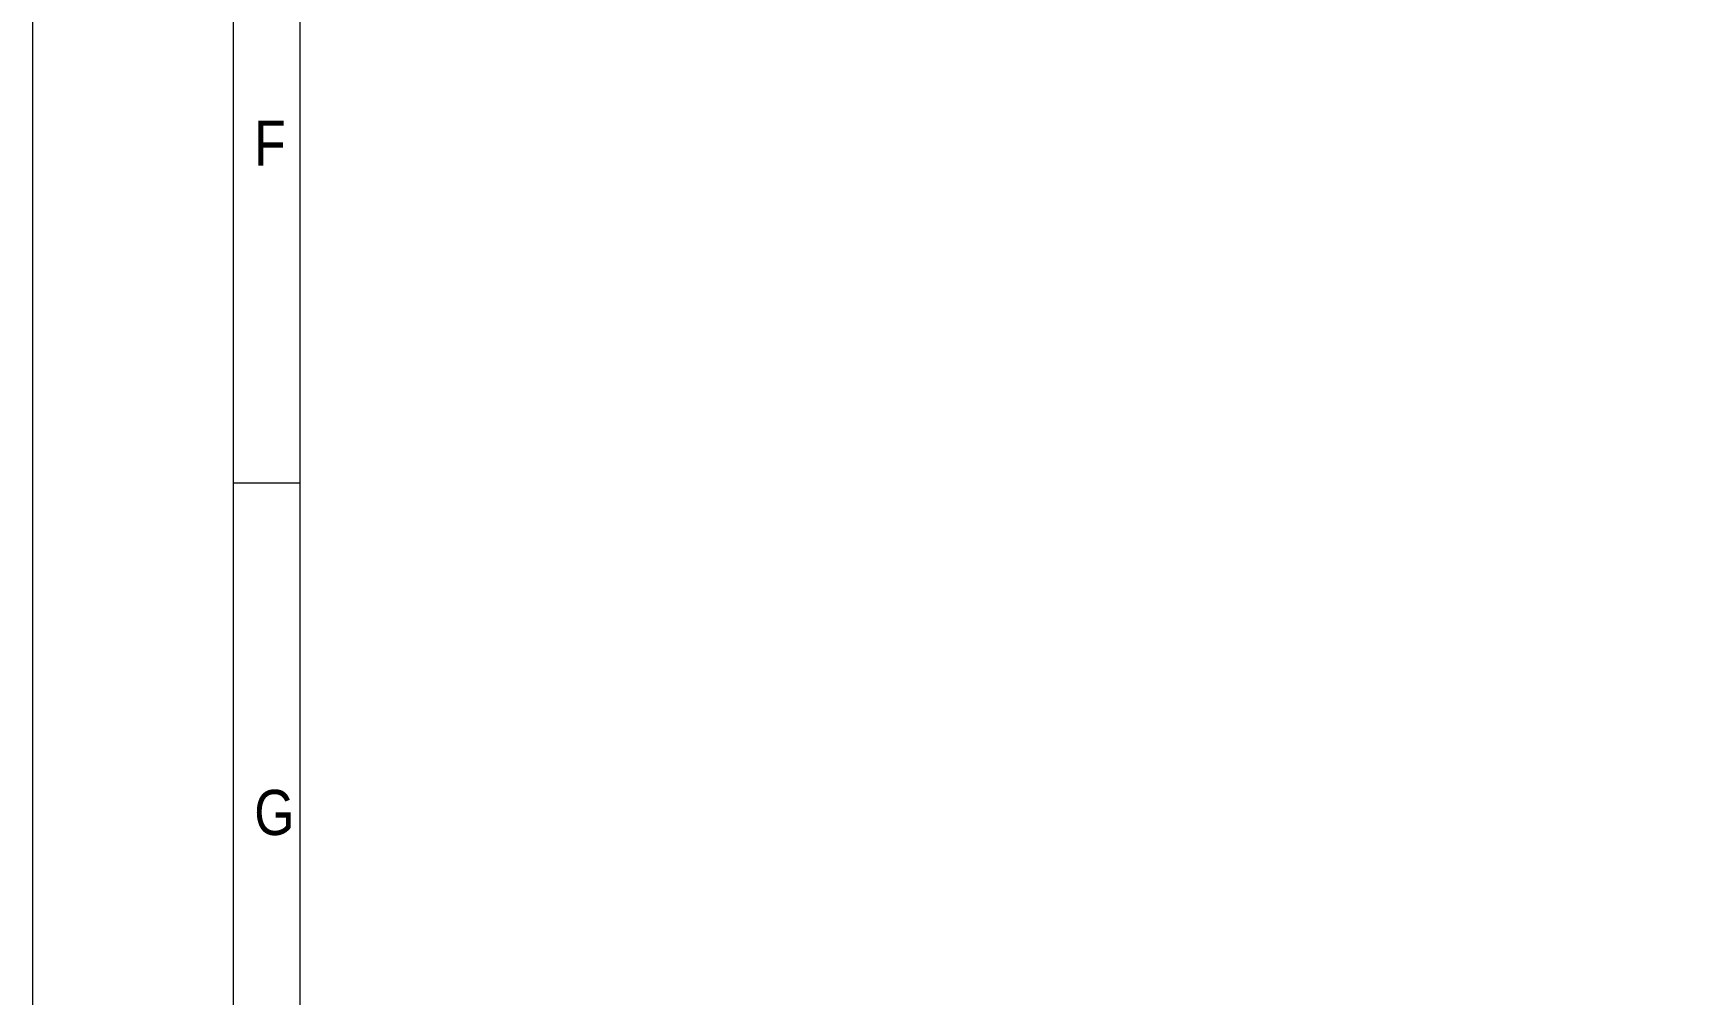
# Model space of a CAD drawing. Header units: millimetres. Extents: x 29 to 95071, y 20 to 67221.
# Drawn here: x 29 to 19693, y 11511 to 23002 of the extents above; entities that cross this region are included whole.
import ezdxf

# ---------------------------------------------------------------- set-up
doc = ezdxf.new("R2010")
doc.units = ezdxf.units.MM

msp = doc.modelspace()

# ---------------------------------------------------------------- linework, layer by layer
at = {"color": 7, "lineweight": 0}
for points in [[(95071, 20), (29, 20), (29, 67221), (95071, 67221)], [(94273, 818), (2428, 818), (2428, 66423), (94273, 66423)], [(93475, 1616), (3226, 1616), (3226, 65625), (93475, 65625)]]:
    msp.add_lwpolyline(points, close=True, dxfattribs=at)
msp.add_lwpolyline([(3226, 17620), (2428, 17620)], dxfattribs=at)

# ---------------------------------------------------------------- texts
at = {"color": 7, "char_height": 539.54, "attachment_point": 1}
for s, insert in [('{\\fSwiss721BT-LightCondensed|b0|i0|c0;F}', (2676, 21952)), ('{\\fSwiss721BT-LightCondensed|b0|i0|c0;G}', (2676, 13952))]:
    msp.add_mtext(s, dxfattribs=dict(at, insert=insert))

doc.saveas('drawing.dxf')
